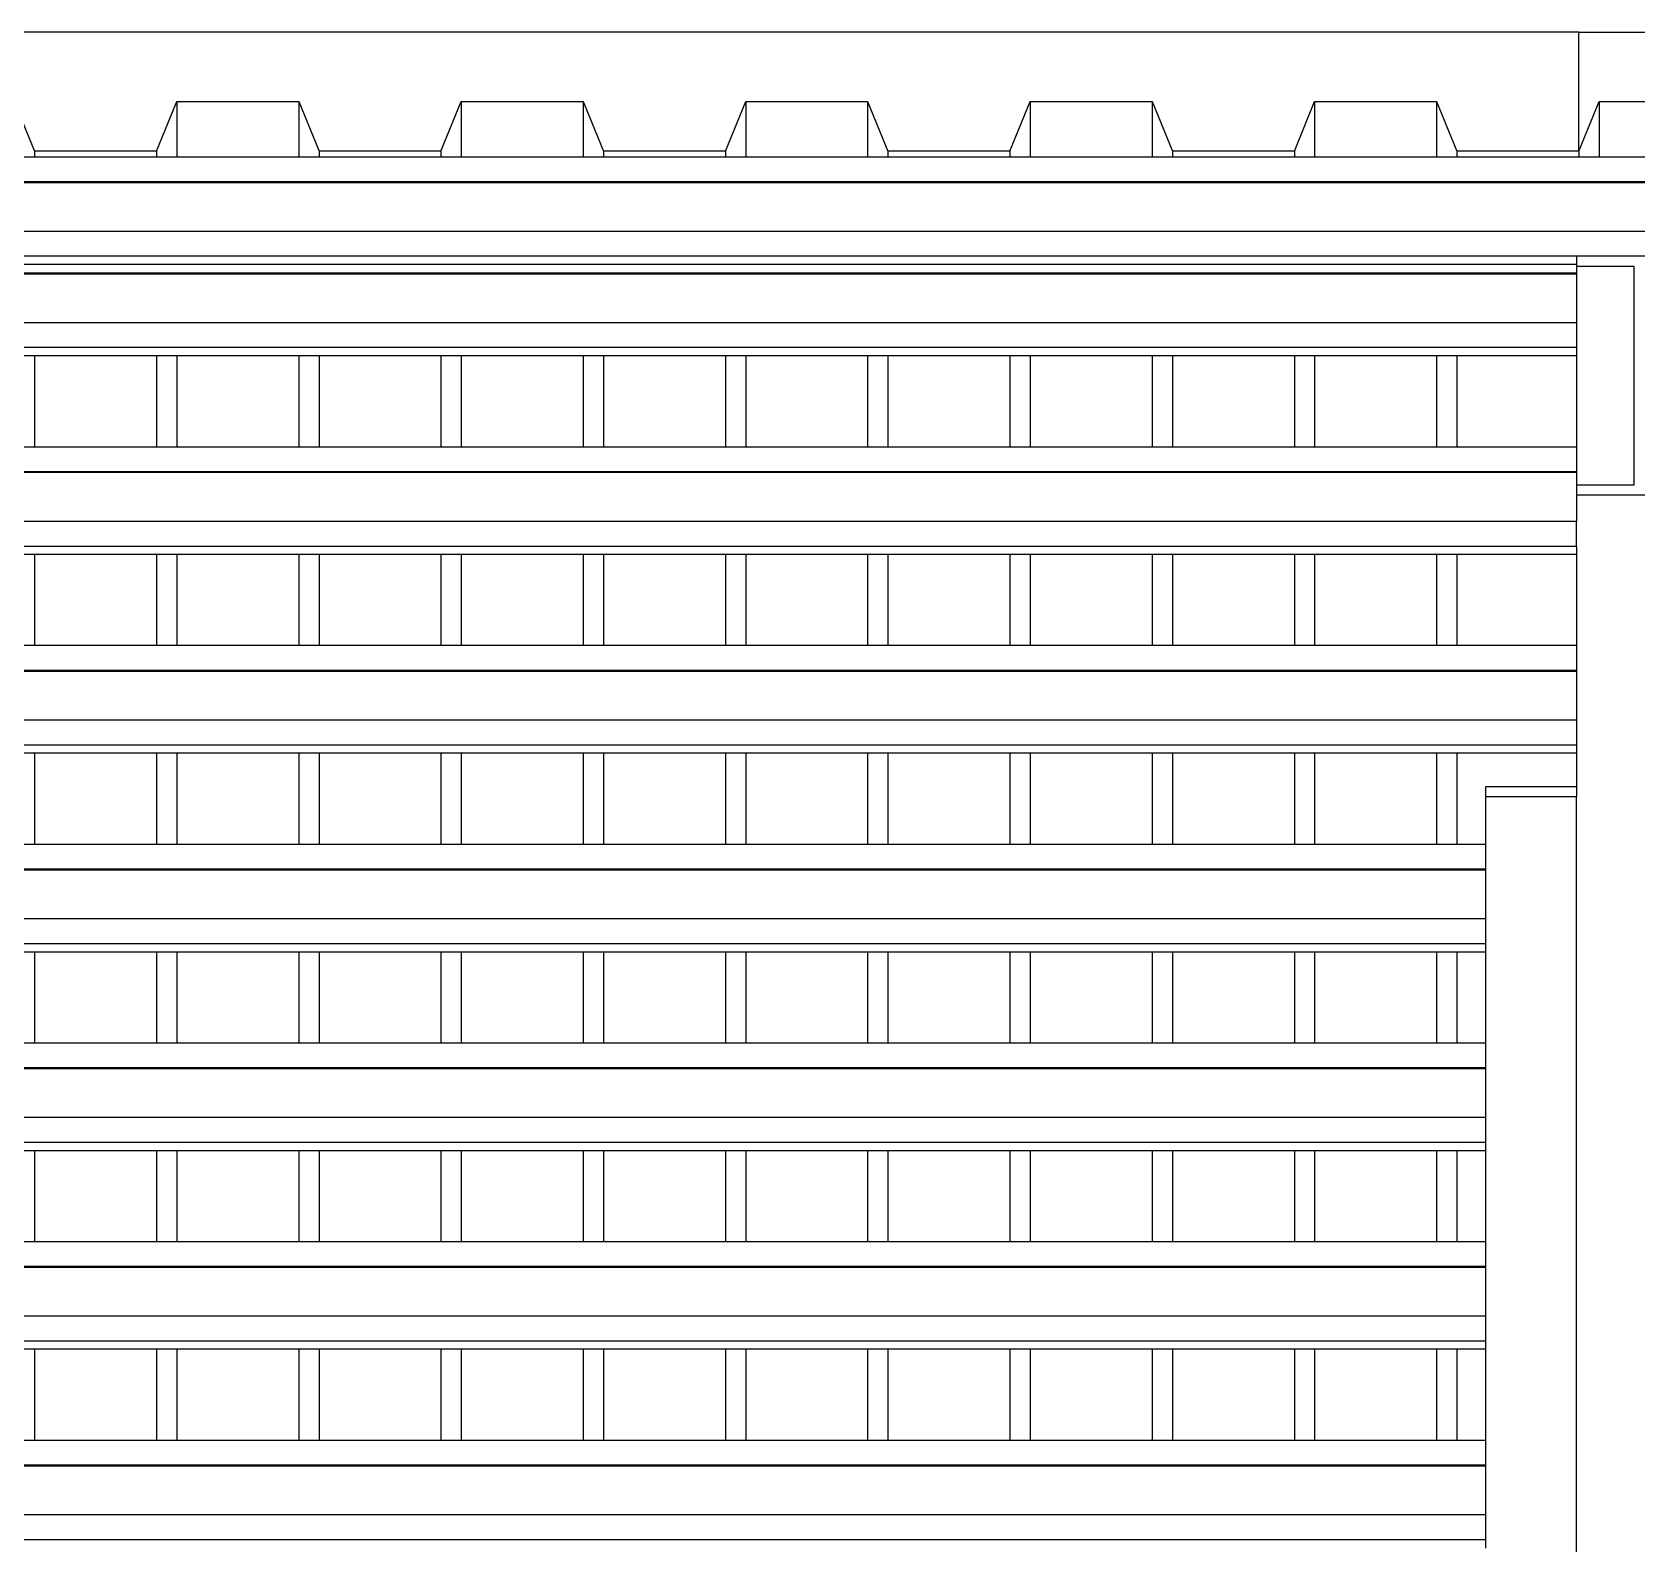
# Model space of a CAD drawing. Header units: metres. Extents: x -59 to 59, y -13 to 12.
# Drawn here: x -38.122 to -36.529, y 10.966 to 12.467 of the extents above; entities that cross this region are included whole.
import ezdxf

# ---------------------------------------------------------------- set-up
doc = ezdxf.new("R2010")
doc.units = ezdxf.units.M

msp = doc.modelspace()

# ---------------------------------------------------------------- linework, layer by layer
for p, q in [((-36.5865, 12.467), (-39.6931, 12.467)), ((-36.5865, 12.3487), (-36.5865, 12.467)), ((-36.5865, 12.467), (-33.48, 12.467)), ((-38.1398, 12.398), (-38.1196, 12.3487)), ((-37.9986, 12.3487), (-37.9784, 12.398)), ((-37.9784, 12.398), (-37.9784, 12.343)), ((-37.9784, 12.398), (-37.8574, 12.398)), ((-37.8574, 12.398), (-37.8574, 12.343)), ((-37.8574, 12.398), (-37.8372, 12.3487)), ((-37.7162, 12.3487), (-37.696, 12.398)), ((-37.696, 12.398), (-37.696, 12.343)), ((-37.696, 12.398), (-37.575, 12.398)), ((-37.575, 12.398), (-37.575, 12.343)), ((-37.575, 12.398), (-37.5548, 12.3487)), ((-37.4338, 12.3487), (-37.4136, 12.398)), ((-37.4136, 12.398), (-37.4136, 12.343)), ((-37.4136, 12.398), (-37.2926, 12.398)), ((-37.2926, 12.398), (-37.2926, 12.343)), ((-37.2926, 12.398), (-37.2724, 12.3487)), ((-37.1513, 12.3487), (-37.1312, 12.398)), ((-37.1312, 12.398), (-37.1312, 12.343)), ((-37.1312, 12.398), (-37.0101, 12.398)), ((-37.0101, 12.398), (-37.0101, 12.343)), ((-37.0101, 12.398), (-36.99, 12.3487)), ((-36.8689, 12.3487), (-36.8488, 12.398)), ((-36.8488, 12.398), (-36.8488, 12.343)), ((-36.8488, 12.398), (-36.7277, 12.398)), ((-36.7277, 12.398), (-36.7277, 12.343)), ((-36.7277, 12.398), (-36.7076, 12.3487)), ((-36.5865, 12.3487), (-36.5663, 12.398)), ((-36.5663, 12.398), (-36.4453, 12.398)), ((-36.5663, 12.398), (-36.5663, 12.343)), ((-38.1196, 12.3487), (-38.1196, 12.343)), ((-37.9986, 12.3487), (-38.1196, 12.3487)), ((-37.9986, 12.3487), (-37.9986, 12.343)), ((-37.8372, 12.3487), (-37.8372, 12.343)), ((-37.7162, 12.3487), (-37.8372, 12.3487)), ((-37.7162, 12.3487), (-37.7162, 12.343)), ((-37.5548, 12.3487), (-37.5548, 12.343)), ((-37.4338, 12.3487), (-37.5548, 12.3487)), ((-37.4338, 12.3487), (-37.4338, 12.343)), ((-37.2724, 12.3487), (-37.2724, 12.343)), ((-37.1513, 12.3487), (-37.2724, 12.3487)), ((-37.1513, 12.3487), (-37.1513, 12.343)), ((-36.99, 12.3487), (-36.99, 12.343)), ((-36.8689, 12.3487), (-36.99, 12.3487)), ((-36.8689, 12.3487), (-36.8689, 12.343)), ((-36.7076, 12.3487), (-36.7076, 12.343)), ((-36.5865, 12.3487), (-36.7076, 12.3487)), ((-36.5865, 12.3487), (-36.5865, 12.343)), ((-38.1196, 12.343), (-38.1398, 12.343)), ((-37.9986, 12.343), (-38.1196, 12.343)), ((-37.9784, 12.343), (-37.9986, 12.343)), ((-37.8574, 12.343), (-37.9784, 12.343)), ((-37.8372, 12.343), (-37.8574, 12.343)), ((-37.7162, 12.343), (-37.8372, 12.343)), ((-37.696, 12.343), (-37.7162, 12.343)), ((-37.575, 12.343), (-37.696, 12.343)), ((-37.5548, 12.343), (-37.575, 12.343)), ((-37.4338, 12.343), (-37.5548, 12.343)), ((-37.4136, 12.343), (-37.4338, 12.343)), ((-37.2926, 12.343), (-37.4136, 12.343)), ((-37.2724, 12.343), (-37.2926, 12.343)), ((-37.1513, 12.343), (-37.2724, 12.343)), ((-37.1312, 12.343), (-37.1513, 12.343)), ((-37.0101, 12.343), (-37.1312, 12.343)), ((-36.99, 12.343), (-37.0101, 12.343)), ((-36.8689, 12.343), (-36.99, 12.343)), ((-36.8488, 12.343), (-36.8689, 12.343)), ((-36.7277, 12.343), (-36.8488, 12.343)), ((-36.7076, 12.343), (-36.7277, 12.343)), ((-36.5865, 12.343), (-36.7076, 12.343)), ((-36.5663, 12.343), (-36.5865, 12.343)), ((-36.4453, 12.343), (-36.5663, 12.343)), ((-18.7743, 12.3184), (-39.5889, 12.3184)), ((-18.7743, 12.3175), (-39.5889, 12.3175)), ((-18.7743, 12.2691), (-39.5889, 12.2691)), ((-36.5889, 12.2444), (-39.5889, 12.2444)), ((-36.5889, 12.2362), (-39.5889, 12.2362)), ((-36.4689, 12.2444), (-36.5889, 12.2444)), ((-36.5889, 12.2444), (-36.5889, 12.2362)), ((-36.5889, 12.2362), (-36.5889, 12.2347)), ((-36.5889, 12.2277), (-39.5889, 12.2277)), ((-36.5889, 12.2268), (-39.5889, 12.2268)), ((-36.5889, 12.2347), (-36.532, 12.2347)), ((-36.5889, 12.2347), (-36.5889, 12.2277)), ((-36.5889, 12.2277), (-36.5889, 12.2268)), ((-36.5889, 12.2268), (-36.5889, 12.1783)), ((-36.532, 12.2347), (-36.532, 12.0173)), ((-36.5889, 12.1783), (-39.5889, 12.1783)), ((-36.5889, 12.1783), (-36.5889, 12.1537)), ((-36.5889, 12.1537), (-39.5889, 12.1537)), ((-38.1196, 12.1455), (-38.1398, 12.1455)), ((-38.1196, 12.1455), (-38.1196, 12.055)), ((-37.9986, 12.1455), (-38.1196, 12.1455)), ((-37.9986, 12.1455), (-37.9986, 12.055)), ((-37.9784, 12.1455), (-37.9986, 12.1455)), ((-37.9784, 12.1455), (-37.9784, 12.055)), ((-37.8574, 12.1455), (-37.9784, 12.1455)), ((-37.8574, 12.1455), (-37.8574, 12.055)), ((-37.8372, 12.1455), (-37.8574, 12.1455)), ((-37.8372, 12.1455), (-37.8372, 12.055)), ((-37.7162, 12.1455), (-37.8372, 12.1455)), ((-37.7162, 12.1455), (-37.7162, 12.055)), ((-37.696, 12.1455), (-37.7162, 12.1455)), ((-37.696, 12.1455), (-37.696, 12.055)), ((-37.575, 12.1455), (-37.696, 12.1455)), ((-37.575, 12.1455), (-37.575, 12.055)), ((-37.5548, 12.1455), (-37.575, 12.1455)), ((-37.5548, 12.1455), (-37.5548, 12.055)), ((-37.4338, 12.1455), (-37.5548, 12.1455)), ((-37.4338, 12.1455), (-37.4338, 12.055)), ((-37.4136, 12.1455), (-37.4338, 12.1455)), ((-37.4136, 12.1455), (-37.4136, 12.055)), ((-37.2926, 12.1455), (-37.4136, 12.1455)), ((-37.2926, 12.1455), (-37.2926, 12.055)), ((-37.2724, 12.1455), (-37.2926, 12.1455)), ((-37.2724, 12.1455), (-37.2724, 12.055)), ((-37.1513, 12.1455), (-37.2724, 12.1455)), ((-37.1513, 12.1455), (-37.1513, 12.055)), ((-37.1312, 12.1455), (-37.1513, 12.1455)), ((-37.1312, 12.1455), (-37.1312, 12.055)), ((-37.0101, 12.1455), (-37.1312, 12.1455)), ((-37.0101, 12.1455), (-37.0101, 12.055)), ((-36.99, 12.1455), (-37.0101, 12.1455)), ((-36.99, 12.1455), (-36.99, 12.055)), ((-36.8689, 12.1455), (-36.99, 12.1455)), ((-36.8689, 12.1455), (-36.8689, 12.055)), ((-36.8488, 12.1455), (-36.8689, 12.1455)), ((-36.8488, 12.1455), (-36.8488, 12.055)), ((-36.7277, 12.1455), (-36.8488, 12.1455)), ((-36.7277, 12.1455), (-36.7277, 12.055)), ((-36.7076, 12.1455), (-36.7277, 12.1455)), ((-36.7076, 12.1455), (-36.7076, 12.055)), ((-36.5889, 12.1455), (-36.7076, 12.1455)), ((-36.5889, 12.1537), (-36.5889, 12.1455)), ((-36.5889, 12.1455), (-36.5889, 12.055)), ((-38.1196, 12.055), (-38.1398, 12.055)), ((-37.9986, 12.055), (-38.1196, 12.055)), ((-37.9784, 12.055), (-37.9986, 12.055)), ((-37.8574, 12.055), (-37.9784, 12.055)), ((-37.8372, 12.055), (-37.8574, 12.055)), ((-37.7162, 12.055), (-37.8372, 12.055)), ((-37.696, 12.055), (-37.7162, 12.055)), ((-37.575, 12.055), (-37.696, 12.055)), ((-37.5548, 12.055), (-37.575, 12.055)), ((-37.4338, 12.055), (-37.5548, 12.055)), ((-37.4136, 12.055), (-37.4338, 12.055)), ((-37.2926, 12.055), (-37.4136, 12.055)), ((-37.2724, 12.055), (-37.2926, 12.055)), ((-37.1513, 12.055), (-37.2724, 12.055)), ((-37.1312, 12.055), (-37.1513, 12.055)), ((-37.0101, 12.055), (-37.1312, 12.055)), ((-36.99, 12.055), (-37.0101, 12.055)), ((-36.8689, 12.055), (-36.99, 12.055)), ((-36.8488, 12.055), (-36.8689, 12.055)), ((-36.7277, 12.055), (-36.8488, 12.055)), ((-36.7076, 12.055), (-36.7277, 12.055)), ((-36.5889, 12.055), (-36.7076, 12.055)), ((-36.5889, 12.055), (-36.5889, 12.0304)), ((-36.5889, 12.0304), (-39.5889, 12.0304)), ((-36.5889, 12.0296), (-39.5889, 12.0296)), ((-36.5889, 12.0304), (-36.5889, 12.0296)), ((-36.5889, 12.0296), (-36.5889, 12.0173)), ((-36.5889, 12.0173), (-36.5889, 12.0077)), ((-36.532, 12.0173), (-36.5889, 12.0173)), ((-36.5889, 12.0077), (-36.4689, 12.0077)), ((-36.5889, 12.0077), (-36.5889, 11.9811)), ((-36.5889, 11.9811), (-39.5889, 11.9811)), ((-36.5889, 11.9564), (-36.5889, 11.9811)), ((-36.5889, 11.9564), (-39.5889, 11.9564)), ((-36.5889, 11.9564), (-36.5889, 11.9482)), ((-38.1196, 11.9482), (-38.1398, 11.9482)), ((-38.1196, 11.9482), (-38.1196, 11.8578)), ((-37.9986, 11.9482), (-38.1196, 11.9482)), ((-37.9986, 11.9482), (-37.9986, 11.8578)), ((-37.9784, 11.9482), (-37.9986, 11.9482)), ((-37.9784, 11.9482), (-37.9784, 11.8578)), ((-37.8574, 11.9482), (-37.9784, 11.9482)), ((-37.8574, 11.9482), (-37.8574, 11.8578)), ((-37.8372, 11.9482), (-37.8574, 11.9482)), ((-37.8372, 11.9482), (-37.8372, 11.8578)), ((-37.7162, 11.9482), (-37.8372, 11.9482)), ((-37.7162, 11.9482), (-37.7162, 11.8578)), ((-37.696, 11.9482), (-37.7162, 11.9482)), ((-37.696, 11.9482), (-37.696, 11.8578)), ((-37.575, 11.9482), (-37.696, 11.9482)), ((-37.575, 11.9482), (-37.575, 11.8578)), ((-37.5548, 11.9482), (-37.575, 11.9482)), ((-37.5548, 11.9482), (-37.5548, 11.8578)), ((-37.4338, 11.9482), (-37.5548, 11.9482)), ((-37.4338, 11.9482), (-37.4338, 11.8578)), ((-37.4136, 11.9482), (-37.4338, 11.9482)), ((-37.4136, 11.9482), (-37.4136, 11.8578)), ((-37.2926, 11.9482), (-37.4136, 11.9482)), ((-37.2926, 11.9482), (-37.2926, 11.8578)), ((-37.2724, 11.9482), (-37.2926, 11.9482)), ((-37.2724, 11.9482), (-37.2724, 11.8578)), ((-37.1513, 11.9482), (-37.2724, 11.9482)), ((-37.1513, 11.9482), (-37.1513, 11.8578)), ((-37.1312, 11.9482), (-37.1513, 11.9482)), ((-37.1312, 11.9482), (-37.1312, 11.8578)), ((-37.0101, 11.9482), (-37.1312, 11.9482)), ((-37.0101, 11.9482), (-37.0101, 11.8578)), ((-36.99, 11.9482), (-37.0101, 11.9482)), ((-36.99, 11.9482), (-36.99, 11.8578)), ((-36.8689, 11.9482), (-36.99, 11.9482)), ((-36.8689, 11.9482), (-36.8689, 11.8578)), ((-36.8488, 11.9482), (-36.8689, 11.9482)), ((-36.8488, 11.9482), (-36.8488, 11.8578)), ((-36.7277, 11.9482), (-36.8488, 11.9482)), ((-36.7277, 11.9482), (-36.7277, 11.8578)), ((-36.7076, 11.9482), (-36.7277, 11.9482)), ((-36.7076, 11.9482), (-36.7076, 11.8578)), ((-36.5889, 11.9482), (-36.7076, 11.9482)), ((-36.5889, 11.9482), (-36.5889, 11.8578)), ((-38.1196, 11.8578), (-38.1398, 11.8578)), ((-37.9986, 11.8578), (-38.1196, 11.8578)), ((-37.9784, 11.8578), (-37.9986, 11.8578)), ((-37.8574, 11.8578), (-37.9784, 11.8578)), ((-37.8372, 11.8578), (-37.8574, 11.8578)), ((-37.7162, 11.8578), (-37.8372, 11.8578)), ((-37.696, 11.8578), (-37.7162, 11.8578)), ((-37.575, 11.8578), (-37.696, 11.8578)), ((-37.5548, 11.8578), (-37.575, 11.8578)), ((-37.4338, 11.8578), (-37.5548, 11.8578)), ((-37.4136, 11.8578), (-37.4338, 11.8578)), ((-37.2926, 11.8578), (-37.4136, 11.8578)), ((-37.2724, 11.8578), (-37.2926, 11.8578)), ((-37.1513, 11.8578), (-37.2724, 11.8578)), ((-37.1312, 11.8578), (-37.1513, 11.8578)), ((-37.0101, 11.8578), (-37.1312, 11.8578)), ((-36.99, 11.8578), (-37.0101, 11.8578)), ((-36.8689, 11.8578), (-36.99, 11.8578)), ((-36.8488, 11.8578), (-36.8689, 11.8578)), ((-36.7277, 11.8578), (-36.8488, 11.8578)), ((-36.7076, 11.8578), (-36.7277, 11.8578)), ((-36.5889, 11.8578), (-36.7076, 11.8578)), ((-36.5889, 11.8578), (-36.5889, 11.8331)), ((-36.5889, 11.8331), (-39.5889, 11.8331)), ((-36.5889, 11.8323), (-39.5889, 11.8323)), ((-36.5889, 11.8331), (-36.5889, 11.8323)), ((-36.5889, 11.8323), (-36.5889, 11.7838)), ((-36.5889, 11.7838), (-39.5889, 11.7838)), ((-36.5889, 11.7838), (-36.5889, 11.7591)), ((-36.5889, 11.7591), (-39.5889, 11.7591)), ((-36.5889, 11.7591), (-36.5889, 11.7509)), ((-38.1196, 11.7509), (-38.1398, 11.7509)), ((-38.1196, 11.7509), (-38.1196, 11.6605)), ((-37.9986, 11.7509), (-38.1196, 11.7509)), ((-37.9986, 11.7509), (-37.9986, 11.6605)), ((-37.9784, 11.7509), (-37.9986, 11.7509)), ((-37.9784, 11.7509), (-37.9784, 11.6605)), ((-37.8574, 11.7509), (-37.9784, 11.7509)), ((-37.8574, 11.7509), (-37.8574, 11.6605)), ((-37.8372, 11.7509), (-37.8574, 11.7509)), ((-37.8372, 11.7509), (-37.8372, 11.6605)), ((-37.7162, 11.7509), (-37.8372, 11.7509)), ((-37.7162, 11.7509), (-37.7162, 11.6605)), ((-37.696, 11.7509), (-37.7162, 11.7509)), ((-37.696, 11.7509), (-37.696, 11.6605)), ((-37.575, 11.7509), (-37.696, 11.7509)), ((-37.575, 11.7509), (-37.575, 11.6605)), ((-37.5548, 11.7509), (-37.575, 11.7509)), ((-37.5548, 11.7509), (-37.5548, 11.6605)), ((-37.4338, 11.7509), (-37.5548, 11.7509)), ((-37.4338, 11.7509), (-37.4338, 11.6605)), ((-37.4136, 11.7509), (-37.4338, 11.7509)), ((-37.4136, 11.7509), (-37.4136, 11.6605)), ((-37.2926, 11.7509), (-37.4136, 11.7509)), ((-37.2926, 11.7509), (-37.2926, 11.6605)), ((-37.2724, 11.7509), (-37.2926, 11.7509)), ((-37.2724, 11.7509), (-37.2724, 11.6605)), ((-37.1513, 11.7509), (-37.2724, 11.7509)), ((-37.1513, 11.7509), (-37.1513, 11.6605)), ((-37.1312, 11.7509), (-37.1513, 11.7509)), ((-37.1312, 11.7509), (-37.1312, 11.6605)), ((-37.0101, 11.7509), (-37.1312, 11.7509)), ((-37.0101, 11.7509), (-37.0101, 11.6605)), ((-36.99, 11.7509), (-37.0101, 11.7509)), ((-36.99, 11.7509), (-36.99, 11.6605)), ((-36.8689, 11.7509), (-36.99, 11.7509)), ((-36.8689, 11.7509), (-36.8689, 11.6605)), ((-36.8488, 11.7509), (-36.8689, 11.7509)), ((-36.8488, 11.7509), (-36.8488, 11.6605)), ((-36.7277, 11.7509), (-36.8488, 11.7509)), ((-36.7277, 11.7509), (-36.7277, 11.6605)), ((-36.7076, 11.7509), (-36.7277, 11.7509)), ((-36.7076, 11.7509), (-36.7076, 11.6605)), ((-36.5889, 11.7509), (-36.7076, 11.7509)), ((-36.5889, 11.7509), (-36.5889, 11.7178)), ((-36.6789, 11.7178), (-36.5889, 11.7178)), ((-36.6789, 11.7079), (-36.6789, 11.7178)), ((-36.5889, 11.7178), (-36.5889, 11.7079)), ((-36.6789, 11.6605), (-36.6789, 11.7079)), ((-36.6789, 11.7079), (-36.5889, 11.7079)), ((-36.5889, 4.5915), (-36.5889, 11.7079)), ((-38.1196, 11.6605), (-38.1398, 11.6605)), ((-37.9986, 11.6605), (-38.1196, 11.6605)), ((-37.9784, 11.6605), (-37.9986, 11.6605)), ((-37.8574, 11.6605), (-37.9784, 11.6605)), ((-37.8372, 11.6605), (-37.8574, 11.6605)), ((-37.7162, 11.6605), (-37.8372, 11.6605)), ((-37.696, 11.6605), (-37.7162, 11.6605)), ((-37.575, 11.6605), (-37.696, 11.6605)), ((-37.5548, 11.6605), (-37.575, 11.6605)), ((-37.4338, 11.6605), (-37.5548, 11.6605)), ((-37.4136, 11.6605), (-37.4338, 11.6605)), ((-37.2926, 11.6605), (-37.4136, 11.6605)), ((-37.2724, 11.6605), (-37.2926, 11.6605)), ((-37.1513, 11.6605), (-37.2724, 11.6605)), ((-37.1312, 11.6605), (-37.1513, 11.6605)), ((-37.0101, 11.6605), (-37.1312, 11.6605)), ((-36.99, 11.6605), (-37.0101, 11.6605)), ((-36.8689, 11.6605), (-36.99, 11.6605)), ((-36.8488, 11.6605), (-36.8689, 11.6605)), ((-36.7277, 11.6605), (-36.8488, 11.6605)), ((-36.7076, 11.6605), (-36.7277, 11.6605)), ((-36.6789, 11.6605), (-36.7076, 11.6605)), ((-36.6789, 11.6358), (-36.6789, 11.6605)), ((-36.6789, 11.6358), (-39.5889, 11.6358)), ((-36.6789, 11.635), (-39.5889, 11.635)), ((-36.6789, 11.635), (-36.6789, 11.6358)), ((-36.6789, 11.5865), (-36.6789, 11.635)), ((-36.6789, 11.5865), (-39.5889, 11.5865)), ((-36.6789, 11.5618), (-36.6789, 11.5865)), ((-36.6789, 11.5618), (-39.5889, 11.5618)), ((-38.1196, 11.5536), (-38.1398, 11.5536)), ((-38.1196, 11.5536), (-38.1196, 11.4632)), ((-37.9986, 11.5536), (-38.1196, 11.5536)), ((-37.9986, 11.5536), (-37.9986, 11.4632)), ((-37.9784, 11.5536), (-37.9986, 11.5536)), ((-37.9784, 11.5536), (-37.9784, 11.4632)), ((-37.8574, 11.5536), (-37.9784, 11.5536)), ((-37.8574, 11.5536), (-37.8574, 11.4632)), ((-37.8372, 11.5536), (-37.8574, 11.5536)), ((-37.8372, 11.5536), (-37.8372, 11.4632)), ((-37.7162, 11.5536), (-37.8372, 11.5536)), ((-37.7162, 11.5536), (-37.7162, 11.4632)), ((-37.696, 11.5536), (-37.7162, 11.5536)), ((-37.696, 11.5536), (-37.696, 11.4632)), ((-37.575, 11.5536), (-37.696, 11.5536)), ((-37.575, 11.5536), (-37.575, 11.4632)), ((-37.5548, 11.5536), (-37.575, 11.5536)), ((-37.5548, 11.5536), (-37.5548, 11.4632)), ((-37.4338, 11.5536), (-37.5548, 11.5536)), ((-37.4338, 11.5536), (-37.4338, 11.4632)), ((-37.4136, 11.5536), (-37.4338, 11.5536)), ((-37.4136, 11.5536), (-37.4136, 11.4632)), ((-37.2926, 11.5536), (-37.4136, 11.5536)), ((-37.2926, 11.5536), (-37.2926, 11.4632)), ((-37.2724, 11.5536), (-37.2926, 11.5536)), ((-37.2724, 11.5536), (-37.2724, 11.4632)), ((-37.1513, 11.5536), (-37.2724, 11.5536)), ((-37.1513, 11.5536), (-37.1513, 11.4632)), ((-37.1312, 11.5536), (-37.1513, 11.5536)), ((-37.1312, 11.5536), (-37.1312, 11.4632)), ((-37.0101, 11.5536), (-37.1312, 11.5536)), ((-37.0101, 11.5536), (-37.0101, 11.4632)), ((-36.99, 11.5536), (-37.0101, 11.5536)), ((-36.99, 11.5536), (-36.99, 11.4632)), ((-36.8689, 11.5536), (-36.99, 11.5536)), ((-36.8689, 11.5536), (-36.8689, 11.4632)), ((-36.8488, 11.5536), (-36.8689, 11.5536)), ((-36.8488, 11.5536), (-36.8488, 11.4632)), ((-36.7277, 11.5536), (-36.8488, 11.5536)), ((-36.7277, 11.5536), (-36.7277, 11.4632)), ((-36.7076, 11.5536), (-36.7277, 11.5536)), ((-36.7076, 11.5536), (-36.7076, 11.4632)), ((-36.6789, 11.5536), (-36.7076, 11.5536)), ((-36.6789, 11.5536), (-36.6789, 11.5618)), ((-36.6789, 11.4632), (-36.6789, 11.5536)), ((-38.1196, 11.4632), (-38.1398, 11.4632)), ((-37.9986, 11.4632), (-38.1196, 11.4632)), ((-37.9784, 11.4632), (-37.9986, 11.4632)), ((-37.8574, 11.4632), (-37.9784, 11.4632)), ((-37.8372, 11.4632), (-37.8574, 11.4632)), ((-37.7162, 11.4632), (-37.8372, 11.4632)), ((-37.696, 11.4632), (-37.7162, 11.4632)), ((-37.575, 11.4632), (-37.696, 11.4632)), ((-37.5548, 11.4632), (-37.575, 11.4632)), ((-37.4338, 11.4632), (-37.5548, 11.4632)), ((-37.4136, 11.4632), (-37.4338, 11.4632)), ((-37.2926, 11.4632), (-37.4136, 11.4632)), ((-37.2724, 11.4632), (-37.2926, 11.4632)), ((-37.1513, 11.4632), (-37.2724, 11.4632)), ((-37.1312, 11.4632), (-37.1513, 11.4632)), ((-37.0101, 11.4632), (-37.1312, 11.4632)), ((-36.99, 11.4632), (-37.0101, 11.4632)), ((-36.8689, 11.4632), (-36.99, 11.4632)), ((-36.8488, 11.4632), (-36.8689, 11.4632)), ((-36.7277, 11.4632), (-36.8488, 11.4632)), ((-36.7076, 11.4632), (-36.7277, 11.4632)), ((-36.6789, 11.4632), (-36.7076, 11.4632)), ((-36.6789, 11.4385), (-36.6789, 11.4632)), ((-36.6789, 11.4385), (-39.5889, 11.4385)), ((-36.6789, 11.4377), (-39.5889, 11.4377)), ((-36.6789, 11.4377), (-36.6789, 11.4385)), ((-36.6789, 11.3892), (-36.6789, 11.4377)), ((-36.6789, 11.3892), (-39.5889, 11.3892)), ((-36.6789, 11.3646), (-36.6789, 11.3892)), ((-36.6789, 11.3646), (-39.5889, 11.3646)), ((-36.6789, 11.3563), (-36.6789, 11.3646)), ((-38.1196, 11.3563), (-38.1398, 11.3563)), ((-38.1196, 11.3563), (-38.1196, 11.2659)), ((-37.9986, 11.3563), (-38.1196, 11.3563)), ((-37.9986, 11.3563), (-37.9986, 11.2659)), ((-37.9784, 11.3563), (-37.9986, 11.3563)), ((-37.9784, 11.3563), (-37.9784, 11.2659)), ((-37.8574, 11.3563), (-37.9784, 11.3563)), ((-37.8574, 11.3563), (-37.8574, 11.2659)), ((-37.8372, 11.3563), (-37.8574, 11.3563)), ((-37.8372, 11.3563), (-37.8372, 11.2659)), ((-37.7162, 11.3563), (-37.8372, 11.3563)), ((-37.7162, 11.3563), (-37.7162, 11.2659)), ((-37.696, 11.3563), (-37.7162, 11.3563)), ((-37.696, 11.3563), (-37.696, 11.2659)), ((-37.575, 11.3563), (-37.696, 11.3563)), ((-37.575, 11.3563), (-37.575, 11.2659)), ((-37.5548, 11.3563), (-37.575, 11.3563)), ((-37.5548, 11.3563), (-37.5548, 11.2659)), ((-37.4338, 11.3563), (-37.5548, 11.3563)), ((-37.4338, 11.3563), (-37.4338, 11.2659)), ((-37.4136, 11.3563), (-37.4338, 11.3563)), ((-37.4136, 11.3563), (-37.4136, 11.2659)), ((-37.2926, 11.3563), (-37.4136, 11.3563)), ((-37.2926, 11.3563), (-37.2926, 11.2659)), ((-37.2724, 11.3563), (-37.2926, 11.3563)), ((-37.2724, 11.3563), (-37.2724, 11.2659)), ((-37.1513, 11.3563), (-37.2724, 11.3563)), ((-37.1513, 11.3563), (-37.1513, 11.2659)), ((-37.1312, 11.3563), (-37.1513, 11.3563)), ((-37.1312, 11.3563), (-37.1312, 11.2659)), ((-37.0101, 11.3563), (-37.1312, 11.3563)), ((-37.0101, 11.3563), (-37.0101, 11.2659)), ((-36.99, 11.3563), (-37.0101, 11.3563)), ((-36.99, 11.3563), (-36.99, 11.2659)), ((-36.8689, 11.3563), (-36.99, 11.3563)), ((-36.8689, 11.3563), (-36.8689, 11.2659)), ((-36.8488, 11.3563), (-36.8689, 11.3563)), ((-36.8488, 11.3563), (-36.8488, 11.2659)), ((-36.7277, 11.3563), (-36.8488, 11.3563)), ((-36.7277, 11.3563), (-36.7277, 11.2659)), ((-36.7076, 11.3563), (-36.7277, 11.3563)), ((-36.7076, 11.3563), (-36.7076, 11.2659)), ((-36.6789, 11.3563), (-36.7076, 11.3563)), ((-36.6789, 11.2659), (-36.6789, 11.3563)), ((-38.1196, 11.2659), (-38.1398, 11.2659)), ((-37.9986, 11.2659), (-38.1196, 11.2659)), ((-37.9784, 11.2659), (-37.9986, 11.2659)), ((-37.8574, 11.2659), (-37.9784, 11.2659)), ((-37.8372, 11.2659), (-37.8574, 11.2659)), ((-37.7162, 11.2659), (-37.8372, 11.2659)), ((-37.696, 11.2659), (-37.7162, 11.2659)), ((-37.575, 11.2659), (-37.696, 11.2659)), ((-37.5548, 11.2659), (-37.575, 11.2659)), ((-37.4338, 11.2659), (-37.5548, 11.2659)), ((-37.4136, 11.2659), (-37.4338, 11.2659)), ((-37.2926, 11.2659), (-37.4136, 11.2659)), ((-37.2724, 11.2659), (-37.2926, 11.2659)), ((-37.1513, 11.2659), (-37.2724, 11.2659)), ((-37.1312, 11.2659), (-37.1513, 11.2659)), ((-37.0101, 11.2659), (-37.1312, 11.2659)), ((-36.99, 11.2659), (-37.0101, 11.2659)), ((-36.8689, 11.2659), (-36.99, 11.2659)), ((-36.8488, 11.2659), (-36.8689, 11.2659)), ((-36.7277, 11.2659), (-36.8488, 11.2659)), ((-36.7076, 11.2659), (-36.7277, 11.2659)), ((-36.6789, 11.2659), (-36.7076, 11.2659)), ((-36.6789, 11.2413), (-36.6789, 11.2659)), ((-36.6789, 11.2413), (-39.5889, 11.2413)), ((-36.6789, 11.2404), (-39.5889, 11.2404)), ((-36.6789, 11.2404), (-36.6789, 11.2413)), ((-36.6789, 11.1919), (-36.6789, 11.2404)), ((-36.6789, 11.1919), (-39.5889, 11.1919)), ((-36.6789, 11.1673), (-36.6789, 11.1919)), ((-36.6789, 11.1673), (-39.5889, 11.1673)), ((-38.1196, 11.1591), (-38.1398, 11.1591)), ((-38.1196, 11.1591), (-38.1196, 11.0686)), ((-37.9986, 11.1591), (-38.1196, 11.1591)), ((-37.9986, 11.1591), (-37.9986, 11.0686)), ((-37.9784, 11.1591), (-37.9986, 11.1591)), ((-37.9784, 11.1591), (-37.9784, 11.0686)), ((-37.8574, 11.1591), (-37.9784, 11.1591)), ((-37.8574, 11.1591), (-37.8574, 11.0686)), ((-37.8372, 11.1591), (-37.8574, 11.1591)), ((-37.8372, 11.1591), (-37.8372, 11.0686)), ((-37.7162, 11.1591), (-37.8372, 11.1591)), ((-37.7162, 11.1591), (-37.7162, 11.0686)), ((-37.696, 11.1591), (-37.7162, 11.1591)), ((-37.696, 11.1591), (-37.696, 11.0686)), ((-37.575, 11.1591), (-37.696, 11.1591)), ((-37.575, 11.1591), (-37.575, 11.0686)), ((-37.5548, 11.1591), (-37.575, 11.1591)), ((-37.5548, 11.1591), (-37.5548, 11.0686)), ((-37.4338, 11.1591), (-37.5548, 11.1591)), ((-37.4338, 11.1591), (-37.4338, 11.0686)), ((-37.4136, 11.1591), (-37.4338, 11.1591)), ((-37.4136, 11.1591), (-37.4136, 11.0686)), ((-37.2926, 11.1591), (-37.4136, 11.1591)), ((-37.2926, 11.1591), (-37.2926, 11.0686)), ((-37.2724, 11.1591), (-37.2926, 11.1591)), ((-37.2724, 11.1591), (-37.2724, 11.0686)), ((-37.1513, 11.1591), (-37.2724, 11.1591)), ((-37.1513, 11.1591), (-37.1513, 11.0686)), ((-37.1312, 11.1591), (-37.1513, 11.1591)), ((-37.1312, 11.1591), (-37.1312, 11.0686)), ((-37.0101, 11.1591), (-37.1312, 11.1591)), ((-37.0101, 11.1591), (-37.0101, 11.0686)), ((-36.99, 11.1591), (-37.0101, 11.1591)), ((-36.99, 11.1591), (-36.99, 11.0686)), ((-36.8689, 11.1591), (-36.99, 11.1591)), ((-36.8689, 11.1591), (-36.8689, 11.0686)), ((-36.8488, 11.1591), (-36.8689, 11.1591)), ((-36.8488, 11.1591), (-36.8488, 11.0686)), ((-36.7277, 11.1591), (-36.8488, 11.1591)), ((-36.7277, 11.1591), (-36.7277, 11.0686)), ((-36.7076, 11.1591), (-36.7277, 11.1591)), ((-36.7076, 11.1591), (-36.7076, 11.0686)), ((-36.6789, 11.1591), (-36.7076, 11.1591)), ((-36.6789, 11.1591), (-36.6789, 11.1673)), ((-36.6789, 11.0686), (-36.6789, 11.1591)), ((-38.1196, 11.0686), (-38.1398, 11.0686)), ((-37.9986, 11.0686), (-38.1196, 11.0686)), ((-37.9784, 11.0686), (-37.9986, 11.0686)), ((-37.8574, 11.0686), (-37.9784, 11.0686)), ((-37.8372, 11.0686), (-37.8574, 11.0686)), ((-37.7162, 11.0686), (-37.8372, 11.0686)), ((-37.696, 11.0686), (-37.7162, 11.0686)), ((-37.575, 11.0686), (-37.696, 11.0686)), ((-37.5548, 11.0686), (-37.575, 11.0686)), ((-37.4338, 11.0686), (-37.5548, 11.0686)), ((-37.4136, 11.0686), (-37.4338, 11.0686)), ((-37.2926, 11.0686), (-37.4136, 11.0686)), ((-37.2724, 11.0686), (-37.2926, 11.0686)), ((-37.1513, 11.0686), (-37.2724, 11.0686)), ((-37.1312, 11.0686), (-37.1513, 11.0686)), ((-37.0101, 11.0686), (-37.1312, 11.0686)), ((-36.99, 11.0686), (-37.0101, 11.0686)), ((-36.8689, 11.0686), (-36.99, 11.0686)), ((-36.8488, 11.0686), (-36.8689, 11.0686)), ((-36.7277, 11.0686), (-36.8488, 11.0686)), ((-36.7076, 11.0686), (-36.7277, 11.0686)), ((-36.6789, 11.0686), (-36.7076, 11.0686)), ((-36.6789, 11.044), (-36.6789, 11.0686)), ((-36.6789, 11.044), (-39.5889, 11.044)), ((-36.6789, 11.0432), (-39.5889, 11.0432)), ((-36.6789, 11.0432), (-36.6789, 11.044)), ((-36.6789, 10.9947), (-36.6789, 11.0432)), ((-36.6789, 10.9947), (-39.5889, 10.9947)), ((-36.6789, 10.97), (-36.6789, 10.9947)), ((-36.6789, 10.97), (-39.5889, 10.97)), ((-36.6789, 10.9618), (-36.6789, 10.97))]:
    msp.add_line(p, q)

doc.saveas('drawing.dxf')
